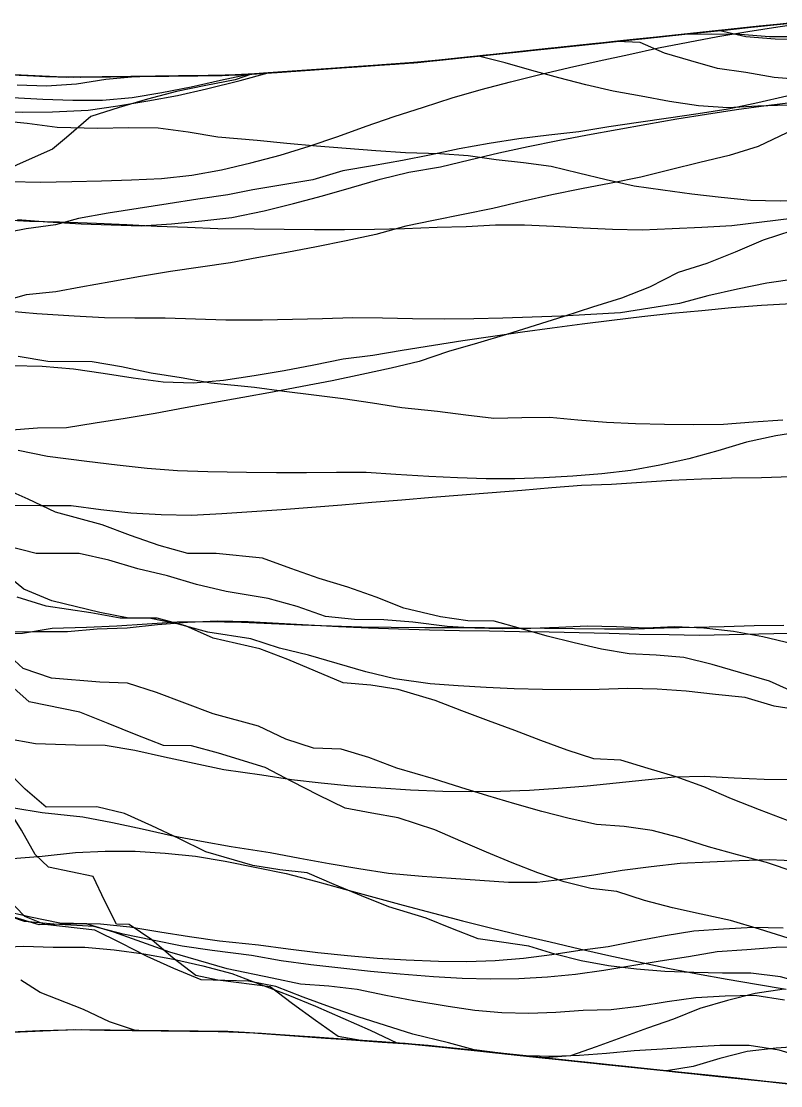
# Model space of a CAD drawing. Header units: metres. Extents: x -15 to 15, y -74.3 to -65.7.
# Drawn here: x -3.75 to 0, y -72.63 to -67.37 of the extents above; entities that cross this region are included whole.
import ezdxf

# ---------------------------------------------------------------- set-up
doc = ezdxf.new("R2010")
doc.units = ezdxf.units.M
doc.header["$MEASUREMENT"] = 0
doc.layers.add('Layer 01', color=12, linetype='Continuous', true_color=0xc80000)
doc.layers.add('Layer 02', color=192, linetype='Continuous', true_color=0x7d26cd)

msp = doc.modelspace()

# ---------------------------------------------------------------- linework, layer by layer
at = {"layer": 'Layer 01'}
for points in [[(-3.8938, -67.8132, 2.9634), (-3.7444, -67.8204, 2.9543), (-3.5963, -67.8193, 2.939), (-3.4201, -67.8101, 2.928), (-3.2728, -67.7892, 2.9158), (-3.1258, -67.7649, 2.901), (-2.9792, -67.7378, 2.884), (-2.8348, -67.7046, 2.8622), (-2.6691, -67.6639, 2.8373), (-2.5306, -67.6269, 2.8281), (-2.3939, -67.6173, 2.8396), (-2.2585, -67.6078, 2.8509), (-2.1243, -67.5983, 2.8622), (-1.9907, -67.5889, 2.8734), (-1.8573, -67.5795, 2.8846), (-1.6974, -67.565, 2.9019), (-1.5592, -67.5504, 2.9194), (-1.4182, -67.5354, 2.9372), (-1.2755, -67.5203, 2.9552), (-1.1317, -67.5051, 2.9733), (-0.987, -67.4898, 2.9916), (-0.8415, -67.4744, 3.0099), (-0.6952, -67.4589, 3.0284), (-0.5486, -67.4433, 3.0469), (-0.4017, -67.4278, 3.0655), (-0.2544, -67.4122, 3.084), (-0.107, -67.3966, 3.1026), (0.0408, -67.3809, 3.1213)], [(-3.8048, -68.1623, 3.1869), (-3.6557, -68.1664, 3.176), (-3.501, -68.1634, 3.163), (-3.3538, -68.1599, 3.1643), (-3.2057, -68.1541, 3.1642), (-3.0569, -68.1474, 3.1636), (-2.9082, -68.1309, 3.1567), (-2.7611, -68.1045, 3.1435), (-2.6159, -68.0714, 3.1334), (-2.4712, -68.0323, 3.1273), (-2.3282, -67.9884, 3.1179), (-2.187, -67.9404, 3.1057), (-2.0474, -67.8893, 3.0913), (-1.9082, -67.8412, 3.0784), (-1.7642, -67.7956, 3.065), (-1.6221, -67.7501, 3.0596), (-1.4784, -67.709, 3.0579), (-1.3338, -67.6708, 3.0586), (-1.1887, -67.6341, 3.0605), (-1.0429, -67.5996, 3.0642), (-0.8967, -67.567, 3.0696), (-0.7504, -67.535, 3.0754), (-0.6039, -67.5034, 3.0815), (-0.4571, -67.474, 3.0894), (-0.3099, -67.4467, 3.099), (-0.1625, -67.4215, 3.1102), (-0.0148, -67.3986, 3.1233), (0.1329, -67.3774, 3.1377)], [(-3.7929, -67.7487, 2.904), (-3.6434, -67.7558, 2.8949), (-3.4952, -67.7609, 2.8883), (-3.3489, -67.762, 2.8929), (-3.2023, -67.7481, 2.8861), (-3.0563, -67.7239, 2.8713), (-2.9107, -67.6955, 2.8533), (-2.766, -67.6632, 2.8323), (-2.6348, -67.6343, 2.8193), (-2.4962, -67.6245, 2.831), (-2.3598, -67.6149, 2.8424), (-2.2248, -67.6054, 2.8538), (-2.0908, -67.596, 2.865), (-1.9575, -67.5866, 2.8762), (-1.8243, -67.5772, 2.8874), (-1.6975, -67.565, 2.9019), (-1.5625, -67.5507, 2.919), (-1.4253, -67.5362, 2.9363), (-1.2835, -67.5212, 2.9542), (-1.1401, -67.506, 2.9723), (-0.9958, -67.4907, 2.9905), (-0.8501, -67.4753, 3.0089), (-0.7039, -67.4598, 3.0273), (-0.5574, -67.4443, 3.0458), (-0.4105, -67.4287, 3.0643), (-0.2633, -67.4131, 3.0829), (-0.1159, -67.3975, 3.1015), (0.032, -67.3819, 3.1202)], [(-3.7783, -67.6366, 2.8166), (-3.6307, -67.644, 2.8078), (-3.4566, -67.6482, 2.8028), (-3.3103, -67.6462, 2.8051), (-3.1652, -67.6443, 2.8074), (-3.0211, -67.6424, 2.8097), (-2.8782, -67.6405, 2.8119), (-2.7371, -67.6386, 2.8142), (-2.574, -67.63, 2.8244), (-2.4371, -67.6204, 2.8359), (-2.3019, -67.6108, 2.8473), (-2.1682, -67.6014, 2.8585), (-2.0357, -67.5921, 2.8697), (-1.9037, -67.5828, 2.8807), (-1.7487, -67.5704, 2.8955), (-1.6136, -67.5561, 2.9125), (-1.4752, -67.5415, 2.93), (-1.334, -67.5265, 2.9478), (-1.1908, -67.5113, 2.9659), (-1.0465, -67.4961, 2.9841), (-0.9014, -67.4807, 3.0024), (-0.7556, -67.4653, 3.0208), (-0.6091, -67.4498, 3.0393), (-0.4624, -67.4342, 3.0578), (-0.3151, -67.4186, 3.0764), (-0.1675, -67.403, 3.095), (-0.0199, -67.3874, 3.1136), (0.1279, -67.3717, 3.1323)], [(-3.7707, -67.6861, 2.8539), (-3.6261, -67.6903, 2.843), (-3.4774, -67.6803, 2.8269), (-3.3321, -67.6576, 2.8133), (-3.1873, -67.6446, 2.8071), (-3.0429, -67.6427, 2.8093), (-2.8992, -67.6408, 2.8116), (-2.7574, -67.6389, 2.8138), (-2.6226, -67.6334, 2.8204), (-2.486, -67.6238, 2.8318), (-2.3505, -67.6143, 2.8432), (-2.2158, -67.6048, 2.8545), (-2.0815, -67.5953, 2.8658), (-1.9471, -67.5858, 2.8771), (-1.8119, -67.5763, 2.8885), (-1.6762, -67.5627, 2.9046), (-1.536, -67.5479, 2.9223), (-1.3935, -67.5328, 2.9403), (-1.2494, -67.5176, 2.9585), (-1.1041, -67.5022, 2.9768), (-0.9582, -67.4867, 2.9952), (-0.8118, -67.4712, 3.0137), (-0.6651, -67.4557, 3.0322), (-0.518, -67.4401, 3.0508), (-0.3707, -67.4245, 3.0694), (-0.223, -67.4089, 3.088), (-0.0751, -67.3932, 3.1067), (0.0729, -67.3775, 3.1253)], [(-3.7601, -67.6375, 2.8155), (-3.6105, -67.645, 2.8066), (-3.4585, -67.6482, 2.8028), (-3.3131, -67.6463, 2.8051), (-3.1673, -67.6443, 2.8074), (-3.0228, -67.6424, 2.8097), (-2.8792, -67.6405, 2.8119), (-2.7369, -67.6386, 2.8142), (-2.5976, -67.6317, 2.8225), (-2.4601, -67.622, 2.834), (-2.3242, -67.6124, 2.8454), (-2.1897, -67.6029, 2.8567), (-2.0566, -67.5935, 2.8679), (-1.9244, -67.5842, 2.879), (-1.7927, -67.5749, 2.8901), (-1.6606, -67.5611, 2.9066), (-1.5272, -67.547, 2.9234), (-1.3893, -67.5324, 2.9408), (-1.2481, -67.5174, 2.9586), (-1.1049, -67.5022, 2.9767), (-0.9604, -67.487, 2.9949), (-0.8151, -67.4716, 3.0133), (-0.6692, -67.4561, 3.0317), (-0.5226, -67.4406, 3.0502), (-0.3757, -67.425, 3.0687), (-0.2282, -67.4094, 3.0873), (-0.0805, -67.3938, 3.106), (0.0674, -67.3781, 3.1246)], [(-3.7693, -68.3508, 3.2819), (-3.6213, -68.3623, 3.275), (-3.4547, -68.3717, 3.2733), (-3.3067, -68.3764, 3.2792), (-3.1578, -68.3817, 3.2855), (-3.0082, -68.3727, 3.2842), (-2.8591, -68.3572, 3.2796), (-2.7106, -68.3399, 3.2741), (-2.5507, -68.3086, 3.2751), (-2.4058, -68.2719, 3.274), (-2.2619, -68.2339, 3.272), (-2.1195, -68.1929, 3.2682), (-1.9779, -68.1516, 3.2642), (-1.8369, -68.1161, 3.2631), (-1.6802, -68.0913, 3.2747), (-1.5367, -68.0552, 3.2797), (-1.392, -68.022, 3.2868), (-1.2468, -67.9898, 3.2946), (-1.1006, -67.9612, 3.305), (-0.9542, -67.9332, 3.3157), (-0.8076, -67.9054, 3.3266), (-0.6607, -67.8793, 3.3387), (-0.5136, -67.8536, 3.351), (-0.3663, -67.8299, 3.3646), (-0.2188, -67.8066, 3.3785), (-0.0711, -67.7869, 3.3948), (0.0768, -67.7692, 3.4124)], [(-3.7966, -69.0717, 3.5581), (-3.6471, -69.0747, 3.5469), (-3.4915, -69.0878, 3.5411), (-3.3455, -69.1103, 3.5492), (-3.1981, -69.1323, 3.5572), (-3.0498, -69.1518, 3.5646), (-2.9, -69.1577, 3.5691), (-2.751, -69.1434, 3.569), (-2.5997, -69.1211, 3.5752), (-2.4525, -69.0962, 3.5862), (-2.3062, -69.068, 3.5964), (-2.1603, -69.0394, 3.6064), (-2.0145, -69.0204, 3.6177), (-1.8687, -68.9957, 3.6267), (-1.7153, -68.9711, 3.6408), (-1.569, -68.9476, 3.6586), (-1.4223, -68.926, 3.6771), (-1.2752, -68.906, 3.6962), (-1.1279, -68.8859, 3.7153), (-0.9807, -68.8658, 3.7343), (-0.8332, -68.8476, 3.754), (-0.6856, -68.8296, 3.7738), (-0.5379, -68.8134, 3.7942), (-0.3901, -68.7993, 3.8153), (-0.2422, -68.7855, 3.8365), (-0.0943, -68.7738, 3.8583), (0.0537, -68.7656, 3.8812)], [(-3.8049, -69.762, 3.6685), (-3.6554, -69.7628, 3.6569), (-3.5035, -69.7635, 3.6475), (-3.3566, -69.7822, 3.6514), (-3.2086, -69.7994, 3.6552), (-3.0592, -69.8073, 3.6586), (-2.9092, -69.8101, 3.6618), (-2.7597, -69.8027, 3.6646), (-2.6119, -69.7931, 3.6739), (-2.4633, -69.7824, 3.6897), (-2.315, -69.771, 3.7054), (-2.167, -69.7591, 3.7212), (-2.0193, -69.7469, 3.7368), (-1.8717, -69.7345, 3.7525), (-1.7206, -69.7221, 3.7722), (-1.5732, -69.7102, 3.796), (-1.4256, -69.6989, 3.8198), (-1.2781, -69.6869, 3.8436), (-1.1305, -69.6744, 3.8674), (-0.9829, -69.6619, 3.8911), (-0.8353, -69.6575, 3.9153), (-0.6874, -69.6478, 3.9386), (-0.5395, -69.6387, 3.9619), (-0.3916, -69.6317, 3.9855), (-0.2436, -69.6268, 4.0095), (-0.0956, -69.6241, 4.0337), (0.0524, -69.6201, 4.0577)], [(-3.8265, -70.3869, 3.6578), (-3.677, -70.3858, 3.6463), (-3.5216, -70.3845, 3.6349), (-3.3746, -70.3725, 3.6395), (-3.2264, -70.3676, 3.6432), (-3.078, -70.3504, 3.6486), (-2.9285, -70.3393, 3.6532), (-2.7788, -70.332, 3.6572), (-2.629, -70.3353, 3.6651), (-2.4802, -70.3438, 3.6804), (-2.3316, -70.3522, 3.6957), (-2.1833, -70.36, 3.7111), (-2.0351, -70.3668, 3.7266), (-1.8869, -70.3722, 3.7422), (-1.7344, -70.3767, 3.7615), (-1.5865, -70.3803, 3.7856), (-1.4385, -70.3828, 3.8098), (-1.2905, -70.3849, 3.8341), (-1.1426, -70.3873, 3.8584), (-0.9946, -70.3904, 3.8825), (-0.8466, -70.394, 3.9066), (-0.6986, -70.3981, 3.9306), (-0.5506, -70.4009, 3.9548), (-0.4027, -70.4027, 3.9792), (-0.2551, -70.3999, 4.004), (-0.1074, -70.3975, 4.0289), (0.0401, -70.3938, 4.0539)], [(-3.8929, -70.3948, 3.662), (-3.7435, -70.3937, 3.6505), (-3.5971, -70.3687, 3.6423), (-3.4275, -70.364, 3.6395), (-3.2786, -70.3565, 3.6436), (-3.129, -70.3474, 3.6479), (-2.9795, -70.3368, 3.6524), (-2.83, -70.3356, 3.6557), (-2.6622, -70.3384, 3.661), (-2.5138, -70.3454, 3.6765), (-2.3659, -70.352, 3.692), (-2.2182, -70.3575, 3.7076), (-2.0707, -70.3616, 3.7233), (-1.9233, -70.3643, 3.7393), (-1.758, -70.3658, 3.759), (-1.6103, -70.3661, 3.7835), (-1.4624, -70.3659, 3.8081), (-1.3145, -70.3665, 3.8326), (-1.1665, -70.368, 3.8569), (-1.0185, -70.3703, 3.8812), (-0.8705, -70.3716, 3.9056), (-0.7226, -70.3719, 3.9301), (-0.5748, -70.3676, 3.9552), (-0.427, -70.3638, 3.9802), (-0.2792, -70.3608, 4.0052), (-0.1316, -70.3551, 4.0304), (0.016, -70.3548, 4.055)], [(-3.7934, -71.5062, 3.3534), (-3.6463, -71.4941, 3.346), (-3.4828, -71.4759, 3.3446), (-3.3362, -71.4702, 3.3502), (-3.1883, -71.47, 3.3536), (-3.0394, -71.4796, 3.3529), (-2.8905, -71.4952, 3.3498), (-2.7427, -71.5197, 3.3429), (-2.5883, -71.5503, 3.3432), (-2.4427, -71.5796, 3.3467), (-2.2978, -71.6182, 3.3445), (-2.1532, -71.6579, 3.3417), (-2.0087, -71.6978, 3.3388), (-1.864, -71.7371, 3.3362), (-1.7148, -71.7769, 3.3385), (-1.5711, -71.8142, 3.3457), (-1.4272, -71.8497, 3.3539), (-1.283, -71.8842, 3.3627), (-1.1385, -71.9183, 3.3718), (-0.9936, -71.953, 3.3805), (-0.8482, -71.9854, 3.3883), (-0.7026, -72.0164, 3.3969), (-0.5569, -72.0472, 3.4057), (-0.411, -72.0757, 3.416), (-0.265, -72.1026, 3.4274), (-0.1189, -72.1272, 3.4402), (0.0272, -72.1518, 3.453)], [(-3.8891, -71.9453, 3.1263), (-3.7397, -71.9392, 3.1164), (-3.5927, -71.9437, 3.1001), (-3.4367, -71.9447, 3.0956), (-3.2908, -71.9569, 3.0914), (-3.1447, -71.977, 3.0822), (-2.9989, -72.0039, 3.0686), (-2.8543, -72.0372, 3.0509), (-2.7106, -72.0744, 3.0307), (-2.5726, -72.1263, 3.0116), (-2.4342, -72.1795, 2.9899), (-2.2973, -72.2356, 2.9658), (-2.162, -72.2941, 2.9395), (-2.028, -72.3549, 2.9114), (-1.8948, -72.4164, 2.8826), (-1.766, -72.4277, 2.8933), (-1.6327, -72.4419, 2.9101), (-1.4976, -72.4562, 2.9271), (-1.3608, -72.4707, 2.9444), (-1.2222, -72.4853, 2.9619), (-1.0821, -72.5002, 2.9796), (-0.941, -72.5151, 2.9974), (-0.799, -72.5301, 3.0153), (-0.6564, -72.5452, 3.0333), (-0.5131, -72.5604, 3.0514), (-0.3692, -72.5757, 3.0695), (-0.2248, -72.5909, 3.0878), (-0.08, -72.6063, 3.106), (0.0654, -72.6217, 3.1244)], [(-3.8014, -72.3646, 2.818), (-3.652, -72.3571, 2.8091), (-3.4847, -72.3515, 2.8024), (-3.3399, -72.3534, 2.8046), (-3.1963, -72.3553, 2.8069), (-3.0546, -72.3572, 2.8092), (-2.9141, -72.359, 2.8114), (-2.7749, -72.3609, 2.8136), (-2.6271, -72.3663, 2.82), (-2.4928, -72.3757, 2.8313), (-2.3601, -72.3851, 2.8424), (-2.2287, -72.3943, 2.8534), (-2.0984, -72.4035, 2.8644), (-1.9685, -72.4127, 2.8753), (-1.8383, -72.4218, 2.8862), (-1.7043, -72.4343, 2.9011), (-1.5725, -72.4482, 2.9177), (-1.4383, -72.4624, 2.9346), (-1.3016, -72.4769, 2.9519), (-1.163, -72.4916, 2.9694), (-1.0229, -72.5064, 2.9871), (-0.8814, -72.5214, 3.0049), (-0.7389, -72.5365, 3.0229), (-0.5955, -72.5517, 3.041), (-0.4515, -72.5669, 3.0592), (-0.3068, -72.5823, 3.0774), (-0.1617, -72.5976, 3.0957), (-0.0164, -72.613, 3.1141), (0.1293, -72.6284, 3.1325)], [(-3.7937, -72.3642, 2.8175), (-3.6442, -72.3567, 2.8086), (-3.4925, -72.3514, 2.8022), (-3.3465, -72.3533, 2.8045), (-3.2018, -72.3552, 2.8068), (-3.0586, -72.3571, 2.8091), (-2.9173, -72.359, 2.8113), (-2.7774, -72.3608, 2.8135), (-2.6481, -72.3648, 2.8182), (-2.5133, -72.3743, 2.8295), (-2.3801, -72.3837, 2.8407), (-2.2484, -72.3929, 2.8518), (-2.1179, -72.4021, 2.8628), (-1.9883, -72.4113, 2.8736), (-1.8588, -72.4204, 2.8845), (-1.7405, -72.4304, 2.8965), (-1.6113, -72.4441, 2.9128), (-1.4799, -72.458, 2.9294), (-1.346, -72.4722, 2.9463), (-1.21, -72.4866, 2.9634), (-1.0721, -72.5012, 2.9808), (-0.9327, -72.516, 2.9984), (-0.7919, -72.5309, 3.0162), (-0.65, -72.5459, 3.0341), (-0.5073, -72.561, 3.0521), (-0.3638, -72.5762, 3.0702), (-0.2196, -72.5915, 3.0884), (-0.075, -72.6068, 3.1067), (0.0698, -72.6221, 3.1249)]]:
    msp.add_polyline3d(points, dxfattribs=at)
at = {"layer": 'Layer 02'}
for points in [[(0.1001, -67.3746, 3.1288), (-0.0457, -67.3901, 3.1104), (-0.1926, -67.4056, 3.0918), (-0.3355, -67.4208, 3.0738), (-0.4824, -67.4363, 3.0553), (-0.6295, -67.4519, 3.0367), (-0.7762, -67.4674, 3.0182), (-0.9226, -67.4829, 2.9997), (-1.0685, -67.4984, 2.9813), (-1.2135, -67.5137, 2.963), (-1.3572, -67.529, 2.9449), (-1.4991, -67.544, 2.927), (-1.6393, -67.5588, 2.9093), (-1.7798, -67.5737, 2.8915), (-1.8913, -67.5819, 2.8818), (-2.0336, -67.5919, 2.8698), (-2.1774, -67.6021, 2.8578), (-2.3221, -67.6123, 2.8456), (-2.4674, -67.6225, 2.8334), (-2.613, -67.6328, 2.8212), (-2.6946, -67.6613, 2.8326), (-2.8394, -67.6896, 2.8506), (-2.9841, -67.7192, 2.8696), (-3.1262, -67.7563, 2.8944), (-3.2664, -67.7981, 2.9228), (-3.4064, -67.8411, 2.9522), (-3.5274, -67.9462, 3.0239), (-3.5962, -68.0029, 3.0664), (-3.7257, -68.0604, 3.1149), (-3.8545, -68.1185, 3.1638)], [(0.0319, -67.3819, 3.1202), (-0.1062, -67.3965, 3.1027), (-0.2442, -67.4111, 3.0853), (-0.3816, -67.4257, 3.068), (-0.519, -67.4402, 3.0506), (-0.656, -67.4547, 3.0334), (-0.7929, -67.4692, 3.0161), (-0.9293, -67.4837, 2.9989), (-1.0655, -67.4981, 2.9817), (-1.2013, -67.5125, 2.9645), (-1.3365, -67.5268, 2.9475), (-1.4707, -67.541, 2.9305), (-1.6038, -67.5551, 2.9137), (-1.7377, -67.5693, 2.8968), (-1.8508, -67.579, 2.8852), (-1.9884, -67.5887, 2.8736), (-2.1283, -67.5986, 2.8619), (-2.2697, -67.6086, 2.85), (-2.4121, -67.6186, 2.838), (-2.5533, -67.6286, 2.8262), (-2.687, -67.638, 2.815), (-2.7687, -67.6391, 2.8137), (-2.9058, -67.6409, 2.8115), (-3.0431, -67.6427, 2.8093), (-3.1806, -67.6445, 2.8072), (-3.3171, -67.6463, 2.805), (-3.4528, -67.6481, 2.8029), (-3.5274, -67.6491, 2.8017), (-3.6127, -67.6449, 2.8068), (-3.7327, -67.6389, 2.8139), (-3.8514, -67.6329, 2.8209)], [(0.0916, -67.4492, 3.1842), (-0.0549, -67.4479, 3.1528), (-0.1996, -67.4375, 3.1148), (-0.344, -67.4348, 3.0828), (-0.4833, -67.4364, 3.0552), (-0.6114, -67.45, 3.039), (-0.7445, -67.4641, 3.0222), (-0.8787, -67.4783, 3.0052), (-1.0133, -67.4925, 2.9883), (-1.1484, -67.5069, 2.9712), (-1.2841, -67.5212, 2.9541), (-1.4205, -67.5357, 2.9369), (-1.5582, -67.5503, 2.9195), (-1.6962, -67.5649, 2.9021), (-1.8281, -67.5774, 2.8871), (-1.9698, -67.5874, 2.8752), (-2.1133, -67.5975, 2.8631), (-2.2579, -67.6077, 2.851), (-2.4033, -67.618, 2.8388), (-2.5492, -67.6283, 2.8265), (-2.687, -67.638, 2.815), (-2.8026, -67.6395, 2.8131), (-2.9456, -67.6414, 2.8109), (-3.088, -67.6433, 2.8086), (-3.2307, -67.6452, 2.8064), (-3.3726, -67.6471, 2.8041), (-3.5147, -67.6489, 2.8019), (-3.5916, -67.6459, 2.8055), (-3.7249, -67.6393, 2.8134), (-3.8574, -67.6326, 2.8213)], [(0.1193, -67.4617, 3.1995), (-0.0271, -67.4599, 3.1678), (-0.1715, -67.4482, 3.1289), (-0.3075, -67.4178, 3.0773), (-0.4457, -67.4324, 3.0599), (-0.584, -67.4471, 3.0424), (-0.7201, -67.4615, 3.0253), (-0.8558, -67.4759, 3.0081), (-0.9916, -67.4903, 2.991), (-1.1278, -67.5047, 2.9738), (-1.2644, -67.5191, 2.9566), (-1.4017, -67.5337, 2.9392), (-1.5399, -67.5483, 2.9218), (-1.6781, -67.563, 2.9044), (-1.8087, -67.5761, 2.8887), (-1.9503, -67.586, 2.8768), (-2.0938, -67.5962, 2.8648), (-2.2385, -67.6064, 2.8526), (-2.3839, -67.6166, 2.8404), (-2.5299, -67.6269, 2.8281), (-2.6751, -67.6371, 2.816), (-2.7813, -67.6392, 2.8135), (-2.9243, -67.6411, 2.8112), (-3.0668, -67.643, 2.809), (-3.2094, -67.6449, 2.8067), (-3.3513, -67.6468, 2.8045), (-3.4933, -67.6487, 2.8022), (-3.5689, -67.647, 2.8042), (-3.7024, -67.6404, 2.8121), (-3.8349, -67.6338, 2.82)], [(0.1087, -67.6616, 3.3501), (-0.0325, -67.6498, 3.3124), (-0.1721, -67.6241, 3.2638), (-0.3122, -67.6056, 3.2205), (-0.4445, -67.5674, 3.1637), (-0.5736, -67.5299, 3.1082), (-0.6944, -67.4761, 3.0418), (-0.8099, -67.471, 3.0139), (-0.9256, -67.4833, 2.9993), (-1.0438, -67.4958, 2.9844), (-1.1648, -67.5086, 2.9691), (-1.2891, -67.5218, 2.9535), (-1.4172, -67.5353, 2.9373), (-1.5499, -67.5494, 2.9206), (-1.6875, -67.5639, 2.9032), (-1.8459, -67.5787, 2.8856), (-1.9888, -67.5888, 2.8736), (-2.1323, -67.5989, 2.8615), (-2.277, -67.6091, 2.8494), (-2.422, -67.6193, 2.8372), (-2.5673, -67.6295, 2.825), (-2.7251, -67.6385, 2.8144), (-2.8684, -67.6404, 2.8121), (-3.012, -67.6423, 2.8098), (-3.1559, -67.6442, 2.8076), (-3.2999, -67.6461, 2.8053), (-3.444, -67.648, 2.803), (-3.5766, -67.6467, 2.8046), (-3.7154, -67.6397, 2.8129), (-3.8522, -67.6329, 2.821)], [(0.0338, -67.7864, 3.415), (-0.1137, -67.791, 3.3891), (-0.2606, -67.7985, 3.3652), (-0.4063, -67.7899, 3.3313), (-0.5486, -67.7686, 3.29), (-0.6888, -67.7416, 3.2454), (-0.8265, -67.7169, 3.1992), (-0.9622, -67.6858, 3.1471), (-1.0959, -67.6513, 3.093), (-1.2283, -67.6147, 3.0374), (-1.36, -67.5773, 2.9813), (-1.4923, -67.5433, 2.9278), (-1.6264, -67.5575, 2.9109), (-1.7656, -67.5722, 2.8933), (-1.9236, -67.5842, 2.8791), (-2.0706, -67.5945, 2.8667), (-2.2178, -67.6049, 2.8544), (-2.3649, -67.6153, 2.842), (-2.5121, -67.6256, 2.8296), (-2.6594, -67.636, 2.8173), (-2.8264, -67.6398, 2.8128), (-2.9742, -67.6418, 2.8104), (-3.1224, -67.6437, 2.8081), (-3.2707, -67.6457, 2.8057), (-3.4192, -67.6477, 2.8034), (-3.5775, -67.6466, 2.8047), (-3.7234, -67.6393, 2.8133), (-3.8687, -67.6321, 2.822)], [(0.0303, -67.7407, 3.3852), (-0.1128, -67.7746, 3.3788), (-0.2593, -67.8052, 3.3698), (-0.4068, -67.8287, 3.3559), (-0.5543, -67.8505, 3.341), (-0.7019, -67.8719, 3.3259), (-0.8495, -67.8937, 3.311), (-0.997, -67.9169, 3.2969), (-1.1448, -67.9338, 3.2789), (-1.2925, -67.9524, 3.2619), (-1.4401, -67.9747, 3.2473), (-1.5872, -68.0017, 3.2358), (-1.7335, -68.0323, 3.2267), (-1.8679, -68.06, 3.2233), (-2.015, -68.086, 3.2208), (-2.1626, -68.111, 3.2175), (-2.3104, -68.1552, 3.2249), (-2.4583, -68.1798, 3.2195), (-2.6062, -68.2037, 3.2137), (-2.73, -68.2286, 3.2156), (-2.8775, -68.2507, 3.2238), (-3.0251, -68.2732, 3.2321), (-3.1729, -68.2961, 3.2405), (-3.3207, -68.3192, 3.2491), (-3.4677, -68.3463, 3.2598), (-3.5806, -68.3769, 3.279), (-3.7254, -68.397, 3.3021), (-3.8704, -68.4241, 3.3289)], [(0.146, -68.2559, 3.7008), (-0.0018, -68.2596, 3.6753), (-0.1489, -68.2564, 3.6463), (-0.294, -68.2427, 3.6123), (-0.4381, -68.2256, 3.5767), (-0.5813, -68.2065, 3.5401), (-0.7236, -68.1857, 3.5029), (-0.8618, -68.155, 3.4613), (-0.9983, -68.1217, 3.4186), (-1.134, -68.0881, 3.3759), (-1.2694, -68.0706, 3.3417), (-1.4055, -68.0561, 3.3059), (-1.543, -68.0361, 3.2663), (-1.6833, -68.0264, 3.2327), (-1.8522, -68.0208, 3.2004), (-1.9986, -68.0111, 3.1752), (-2.1453, -68.0005, 3.1494), (-2.2919, -67.9886, 3.1228), (-2.4384, -67.9754, 3.0953), (-2.5847, -67.9608, 3.067), (-2.7795, -67.9434, 3.0404), (-2.9264, -67.9197, 3.0217), (-3.074, -67.8991, 3.005), (-3.2224, -67.8986, 3.0011), (-3.3715, -67.9004, 2.9986), (-3.5724, -67.8958, 2.9954), (-3.7202, -67.8765, 2.995), (-3.8687, -67.8615, 2.998)], [(0.0307, -67.9234, 3.5016), (-0.1112, -67.9902, 3.5148), (-0.2547, -68.0337, 3.5108), (-0.4, -68.0698, 3.5026), (-0.5455, -68.1053, 3.4941), (-0.6907, -68.142, 3.4862), (-0.8371, -68.1708, 3.4741), (-0.9836, -68.1992, 3.4617), (-1.1299, -68.2289, 3.45), (-1.2759, -68.261, 3.4396), (-1.4214, -68.296, 3.4308), (-1.5678, -68.3256, 3.4191), (-1.7141, -68.3558, 3.4077), (-1.851, -68.3837, 3.4006), (-1.9986, -68.4247, 3.4027), (-2.1453, -68.4554, 3.3981), (-2.2922, -68.485, 3.3929), (-2.4394, -68.5133, 3.3872), (-2.5868, -68.5405, 3.381), (-2.717, -68.5651, 3.3786), (-2.8652, -68.586, 3.384), (-3.0135, -68.607, 3.3894), (-3.1609, -68.6326, 3.3967), (-3.3084, -68.6584, 3.4041), (-3.4559, -68.6843, 3.4115), (-3.5802, -68.7075, 3.424), (-3.7267, -68.722, 3.4423), (-3.8739, -68.7642, 3.4697)], [(0.0543, -68.346, 3.7234), (-0.0934, -68.3642, 3.7046), (-0.2411, -68.3814, 3.6854), (-0.389, -68.3899, 3.6626), (-0.5368, -68.3969, 3.6391), (-0.6843, -68.4038, 3.6157), (-0.8304, -68.3997, 3.588), (-0.9757, -68.3928, 3.5593), (-1.1203, -68.3851, 3.5303), (-1.2645, -68.3779, 3.5016), (-1.4084, -68.3789, 3.4764), (-1.5525, -68.3869, 3.4539), (-1.6972, -68.3903, 3.4288), (-1.858, -68.3966, 3.4065), (-2.0062, -68.4, 3.39), (-2.1545, -68.4016, 3.3725), (-2.3028, -68.4017, 3.3542), (-2.4511, -68.4003, 3.3352), (-2.5993, -68.3976, 3.3155), (-2.7793, -68.3966, 3.302), (-2.929, -68.3909, 3.2955), (-3.0787, -68.3845, 3.2887), (-3.2284, -68.3775, 3.2816), (-3.378, -68.3699, 3.2742), (-3.5609, -68.3644, 3.2708), (-3.7097, -68.3598, 3.2814), (-3.8586, -68.3522, 3.2905)], [(0.055, -68.4062, 3.7484), (-0.0874, -68.4531, 3.7425), (-0.2255, -68.5116, 3.7421), (-0.3647, -68.5674, 3.7404), (-0.5067, -68.6124, 3.7338), (-0.6474, -68.6844, 3.7346), (-0.7869, -68.7383, 3.7276), (-0.9286, -68.7841, 3.7176), (-1.0703, -68.8291, 3.7073), (-1.2122, -68.8742, 3.697), (-1.3542, -68.9187, 3.6865), (-1.4969, -68.9616, 3.6754), (-1.6406, -69.0018, 3.6633), (-1.7848, -69.0523, 3.6516), (-1.9228, -69.0851, 3.6432), (-2.0691, -69.1166, 3.6338), (-2.2156, -69.1468, 3.624), (-2.3623, -69.1757, 3.614), (-2.5091, -69.2036, 3.6037), (-2.656, -69.2303, 3.5931), (-2.7939, -69.2536, 3.5926), (-2.9413, -69.2812, 3.5956), (-3.0887, -69.3087, 3.5986), (-3.2367, -69.3331, 3.6009), (-3.3849, -69.3561, 3.6028), (-3.5274, -69.3799, 3.6038), (-3.67, -69.3811, 3.6151), (-3.8189, -69.3929, 3.6283)], [(0.0795, -68.6429, 3.847), (-0.0678, -68.6643, 3.8283), (-0.2138, -68.6943, 3.8126), (-0.3592, -68.7279, 3.7981), (-0.5001, -68.7651, 3.7855), (-0.6457, -68.7891, 3.7679), (-0.7917, -68.8107, 3.7496), (-0.9374, -68.8205, 3.7275), (-1.0826, -68.8275, 3.7047), (-1.2272, -68.8332, 3.6815), (-1.3716, -68.8377, 3.658), (-1.5157, -68.8411, 3.6342), (-1.6598, -68.8426, 3.6098), (-1.8184, -68.8406, 3.5835), (-1.9658, -68.838, 3.5658), (-2.1136, -68.8365, 3.5483), (-2.262, -68.8409, 3.5327), (-2.4105, -68.8447, 3.5168), (-2.559, -68.8472, 3.5005), (-2.7396, -68.8479, 3.4849), (-2.8895, -68.8433, 3.4802), (-3.0393, -68.8378, 3.4753), (-3.1893, -68.8372, 3.4718), (-3.3392, -68.8359, 3.4682), (-3.4889, -68.8285, 3.4626), (-3.6734, -68.8166, 3.4699), (-3.8218, -68.8031, 3.4777)], [(0.011, -69.3424, 4.0143), (-0.1365, -69.3507, 3.9909), (-0.283, -69.3636, 3.9683), (-0.4289, -69.3654, 3.9443), (-0.5738, -69.3636, 3.92), (-0.7176, -69.3594, 3.8956), (-0.8601, -69.3523, 3.871), (-1.0011, -69.342, 3.8462), (-1.1407, -69.3279, 3.8212), (-1.2787, -69.3302, 3.7986), (-1.4165, -69.3341, 3.7762), (-1.5548, -69.3167, 3.749), (-1.6943, -69.2987, 3.7215), (-1.8709, -69.2802, 3.6923), (-2.0152, -69.2583, 3.6712), (-2.1599, -69.2355, 3.65), (-2.3061, -69.2184, 3.6298), (-2.4524, -69.2004, 3.6094), (-2.5987, -69.1808, 3.5886), (-2.8138, -69.1587, 3.5711), (-2.9612, -69.1326, 3.5622), (-3.109, -69.1088, 3.5538), (-3.2553, -69.0775, 3.5438), (-3.4002, -69.0527, 3.5353), (-3.6191, -69.0516, 3.5396), (-3.7647, -69.0268, 3.5436)], [(0.1229, -69.396, 4.0399), (-0.0237, -69.4192, 4.0186), (-0.169, -69.4503, 3.9986), (-0.3113, -69.4927, 3.9806), (-0.4534, -69.5333, 3.9623), (-0.5968, -69.5633, 3.9425), (-0.74, -69.5909, 3.9223), (-0.8837, -69.6068, 3.9006), (-1.0269, -69.6183, 3.8783), (-1.1697, -69.6265, 3.8557), (-1.3121, -69.631, 3.8326), (-1.4541, -69.6313, 3.8091), (-1.5956, -69.6272, 3.7851), (-1.7371, -69.6195, 3.7606), (-1.9003, -69.6104, 3.7385), (-2.0465, -69.5996, 3.7209), (-2.1941, -69.6007, 3.7047), (-2.3419, -69.6019, 3.6886), (-2.4898, -69.6019, 3.6722), (-2.6378, -69.6003, 3.6557), (-2.8286, -69.5961, 3.6467), (-2.9785, -69.5925, 3.6431), (-3.128, -69.5808, 3.6385), (-3.2768, -69.5632, 3.6331), (-3.4258, -69.5462, 3.6278), (-3.6199, -69.5218, 3.6297), (-3.766, -69.4918, 3.6371)], [(0.0799, -70.6915, 4.0213), (-0.0559, -70.6311, 4.0067), (-0.1972, -70.5893, 3.9887), (-0.3377, -70.5477, 3.9709), (-0.4786, -70.5143, 3.9519), (-0.6154, -70.502, 3.9308), (-0.748, -70.4954, 3.9096), (-0.8844, -70.4721, 3.8901), (-1.0195, -70.442, 3.8716), (-1.1527, -70.4077, 3.854), (-1.2842, -70.3702, 3.8371), (-1.4147, -70.3342, 3.8202), (-1.5455, -70.3323, 3.7987), (-1.6793, -70.3128, 3.7775), (-1.8618, -70.2698, 3.7534), (-1.9984, -70.2162, 3.7407), (-2.1373, -70.1665, 3.7277), (-2.2789, -70.1235, 3.714), (-2.4189, -70.0743, 3.7008), (-2.5583, -70.0229, 3.6878), (-2.7869, -70, 3.6726), (-2.928, -70, 3.6697), (-3.0689, -69.9611, 3.6651), (-3.21, -69.9104, 3.66), (-3.3507, -69.8587, 3.6548), (-3.5817, -69.796, 3.6526), (-3.7163, -69.7319, 3.6603), (-3.8338, -69.6792, 3.6671)], [(0.0561, -70.4458, 4.0496), (-0.0885, -70.4115, 4.0302), (-0.2337, -70.3854, 4.0095), (-0.379, -70.3694, 3.9875), (-0.5236, -70.3623, 3.9644), (-0.666, -70.3692, 3.9399), (-0.8107, -70.3628, 3.9167), (-0.9553, -70.3595, 3.8931), (-1.0955, -70.366, 3.869), (-1.2343, -70.3707, 3.8453), (-1.3723, -70.3717, 3.8223), (-1.5098, -70.3684, 3.7999), (-1.6475, -70.3604, 3.7781), (-1.8172, -70.3392, 3.7543), (-1.9605, -70.3272, 3.74), (-2.1044, -70.3258, 3.7243), (-2.248, -70.3108, 3.7092), (-2.3877, -70.2623, 3.696), (-2.5302, -70.2216, 3.6822), (-2.7389, -70.1876, 3.6654), (-2.8847, -70.1525, 3.6639), (-3.0288, -70.1108, 3.6628), (-3.1745, -70.0754, 3.6613), (-3.3183, -70.0326, 3.6602), (-3.4638, -70, 3.6587), (-3.6763, -70, 3.6689), (-3.8175, -69.9646, 3.6783)], [(0.0342, -71.3192, 3.8511), (-0.1053, -71.2664, 3.8437), (-0.2436, -71.2118, 3.8371), (-0.3791, -71.1524, 3.8324), (-0.5164, -71.1023, 3.8245), (-0.6544, -71.0626, 3.8132), (-0.7899, -71.0206, 3.8031), (-0.9222, -71.0135, 3.7825), (-1.0537, -70.9716, 3.7696), (-1.184, -70.9235, 3.7583), (-1.3136, -70.8746, 3.7473), (-1.4435, -70.8257, 3.7362), (-1.5745, -70.7765, 3.7251), (-1.7068, -70.7256, 3.714), (-1.8882, -70.6713, 3.7011), (-2.0241, -70.6507, 3.6904), (-2.1602, -70.6386, 3.677), (-2.2966, -70.5813, 3.6695), (-2.4332, -70.523, 3.662), (-2.5728, -70.471, 3.6535), (-2.8021, -70.4177, 3.6455), (-2.9396, -70.358, 3.6505), (-3.0796, -70.3196, 3.6526), (-3.2192, -70.3193, 3.6498), (-3.3616, -70.2907, 3.6481), (-3.5995, -70.2344, 3.6527), (-3.7367, -70.1768, 3.6659), (-3.8516, -70.083, 3.6789)], [(0.1138, -70.7772, 4.0095), (-0.033, -70.7543, 3.9898), (-0.1758, -70.7117, 3.9752), (-0.3214, -70.6972, 3.9539), (-0.4664, -70.6805, 3.932), (-0.6108, -70.6693, 3.9095), (-0.7543, -70.6669, 3.886), (-0.8961, -70.671, 3.8619), (-1.0369, -70.6733, 3.8382), (-1.1769, -70.6725, 3.8151), (-1.3159, -70.6686, 3.7926), (-1.4543, -70.6624, 3.7704), (-1.5925, -70.6543, 3.7485), (-1.7316, -70.6437, 3.7268), (-1.9062, -70.6195, 3.7076), (-2.0482, -70.5837, 3.6966), (-2.1899, -70.5439, 3.6861), (-2.3314, -70.5015, 3.6761), (-2.475, -70.4673, 3.6647), (-2.616, -70.4217, 3.6552), (-2.829, -70.3881, 3.6488), (-2.9737, -70.3488, 3.651), (-3.1179, -70.3195, 3.6518), (-3.2623, -70.3192, 3.6489), (-3.4065, -70.2931, 3.647), (-3.6279, -70.2594, 3.6538), (-3.77, -70.2158, 3.6667)], [(0.0714, -71.5732, 3.7599), (-0.0704, -71.5257, 3.7543), (-0.2138, -71.4876, 3.7445), (-0.356, -71.4481, 3.7355), (-0.4958, -71.4041, 3.7289), (-0.6355, -71.3688, 3.7186), (-0.7726, -71.3478, 3.7029), (-0.9093, -71.3387, 3.6822), (-1.0451, -71.3084, 3.6683), (-1.1795, -71.2743, 3.6559), (-1.3129, -71.237, 3.6446), (-1.4462, -71.1973, 3.6341), (-1.5802, -71.1558, 3.6241), (-1.7153, -71.1121, 3.6145), (-1.8963, -71.0599, 3.606), (-2.0335, -71.0071, 3.6068), (-2.1704, -70.9657, 3.6042), (-2.3071, -70.9619, 3.5897), (-2.444, -70.9168, 3.5843), (-2.5782, -70.8527, 3.5835), (-2.8025, -70.7919, 3.5823), (-2.9429, -70.7398, 3.5909), (-3.0828, -70.6867, 3.5997), (-3.2252, -70.64, 3.6071), (-3.3619, -70.6357, 3.6051), (-3.6006, -70.616, 3.61), (-3.7409, -70.5681, 3.6273), (-3.8482, -70.469, 3.6487)], [(0.0376, -71.9, 3.5995), (-0.1052, -71.8553, 3.5963), (-0.2482, -71.813, 3.5918), (-0.3921, -71.7819, 3.5813), (-0.5342, -71.75, 3.5715), (-0.6734, -71.7132, 3.5649), (-0.8085, -71.6699, 3.5623), (-0.9384, -71.6538, 3.5466), (-1.0696, -71.621, 3.5368), (-1.1991, -71.5766, 3.5322), (-1.3264, -71.5277, 3.5297), (-1.4528, -71.4754, 3.5289), (-1.5796, -71.4206, 3.529), (-1.7077, -71.3641, 3.5296), (-1.889, -71.3048, 3.5278), (-2.0196, -71.2818, 3.5218), (-2.151, -71.2583, 3.5142), (-2.283, -71.1931, 3.5195), (-2.4148, -71.1261, 3.5255), (-2.546, -71.0573, 3.5322), (-2.7755, -70.9858, 3.5366), (-2.9099, -70.9499, 3.545), (-3.0477, -70.9491, 3.5423), (-3.1831, -70.8962, 3.5512), (-3.3214, -70.8389, 3.5609), (-3.4601, -70.7832, 3.5704), (-3.7111, -70.7323, 3.5948), (-3.817, -70.639, 3.6239)], [(0.0658, -71.1184, 3.9199), (-0.0821, -71.1168, 3.8949), (-0.23, -71.11, 3.8715), (-0.3778, -71.1012, 3.8488), (-0.5247, -71.1041, 3.8225), (-0.6691, -71.1189, 3.7929), (-0.8127, -71.1348, 3.7631), (-0.9557, -71.1491, 3.7339), (-1.0984, -71.161, 3.7056), (-1.2408, -71.1699, 3.6782), (-1.3831, -71.1753, 3.6519), (-1.5253, -71.1772, 3.6268), (-1.6677, -71.1749, 3.6029), (-1.8289, -71.1682, 3.5796), (-1.9753, -71.1596, 3.5654), (-2.1219, -71.1484, 3.5522), (-2.2686, -71.1346, 3.5396), (-2.4154, -71.1185, 3.5279), (-2.5617, -71.0947, 3.5186), (-2.7502, -71.0689, 3.5109), (-2.8968, -71.038, 3.5175), (-3.0429, -71.0057, 3.5245), (-3.1889, -70.9726, 3.5318), (-3.3358, -70.9476, 3.5365), (-3.4829, -70.9468, 3.5336), (-3.6804, -70.9408, 3.5462), (-3.8265, -70.913, 3.5639)], [(0.1439, -72.1314, 3.4888), (-0.0003, -72.0903, 3.4869), (-0.1475, -72.0726, 3.4695), (-0.2872, -72.0725, 3.4422), (-0.4297, -72.07, 3.416), (-0.5717, -72.064, 3.3921), (-0.712, -72.0533, 3.3716), (-0.8499, -72.0363, 3.3555), (-0.9846, -72.0118, 3.3448), (-1.1156, -71.9794, 3.3399), (-1.2431, -71.9396, 3.3403), (-1.3679, -71.9212, 3.3277), (-1.4934, -71.9032, 3.3138), (-1.6214, -71.8536, 3.3159), (-1.7511, -71.8011, 3.3192), (-1.9351, -71.7457, 3.3229), (-2.0698, -71.6912, 3.3346), (-2.2045, -71.6349, 3.3473), (-2.339, -71.5767, 3.361), (-2.4728, -71.5629, 3.3517), (-2.6069, -71.5404, 3.3451), (-2.839, -71.4732, 3.36), (-2.9714, -71.4077, 3.3842), (-3.1056, -71.3453, 3.4071), (-3.2405, -71.284, 3.4295), (-3.3769, -71.2519, 3.4397), (-3.6265, -71.2535, 3.444), (-3.731, -71.1643, 3.4806), (-3.8311, -71.0622, 3.521)], [(0.0736, -72.6225, 3.1254), (-0.0738, -72.6069, 3.1068), (-0.2173, -72.5917, 3.0887), (-0.3579, -72.5769, 3.071), (-0.4887, -72.563, 3.0545), (-0.6136, -72.5498, 3.0387), (-0.7327, -72.5372, 3.0237), (-0.8454, -72.5252, 3.0094), (-0.9512, -72.514, 2.9961), (-1.0496, -72.5036, 2.9837), (-1.1412, -72.4939, 2.9721), (-1.2277, -72.4847, 2.9612), (-1.3119, -72.4758, 2.9506), (-1.397, -72.4668, 2.9398), (-1.4855, -72.4575, 2.9287), (-1.5784, -72.4476, 2.9169), (-1.6762, -72.4373, 2.9046), (-1.8544, -72.4207, 2.8849), (-1.9624, -72.4131, 2.8758), (-2.0726, -72.4053, 2.8666), (-2.1848, -72.3854, 2.8663), (-2.2979, -72.3056, 2.912), (-2.41, -72.2237, 2.9594), (-2.5208, -72.1399, 3.0083), (-2.78, -72.1066, 3.0085), (-2.8889, -72.084, 3.0203), (-3.0005, -71.999, 3.0717), (-3.1049, -71.9076, 3.1274), (-3.2179, -71.8319, 3.1729), (-3.2798, -71.8312, 3.1718), (-3.3377, -71.7165, 3.2301), (-3.3959, -71.596, 3.2915), (-3.6159, -71.5486, 3.3209), (-3.6815, -71.4864, 3.3522), (-3.7488, -71.3667, 3.4074), (-3.8162, -71.2585, 3.4578)], [(0.0904, -71.5196, 3.7855), (-0.0575, -71.5134, 3.7617), (-0.2044, -71.5182, 3.7335), (-0.3507, -71.5251, 3.7046), (-0.4967, -71.5316, 3.6759), (-0.64, -71.5483, 3.6435), (-0.7826, -71.5653, 3.611), (-0.9225, -71.5882, 3.5766), (-1.0623, -71.609, 3.5431), (-1.2023, -71.6255, 3.5113), (-1.3443, -71.6255, 3.486), (-1.4862, -71.6157, 3.4648), (-1.6276, -71.6058, 3.4437), (-1.7697, -71.5959, 3.4225), (-1.9367, -71.581, 3.4077), (-2.0828, -71.5579, 3.4), (-2.2289, -71.533, 3.393), (-2.3751, -71.5068, 3.3865), (-2.5212, -71.4791, 3.3806), (-2.7132, -71.449, 3.3729), (-2.8606, -71.4225, 3.3805), (-3.0077, -71.3952, 3.3886), (-3.1533, -71.3612, 3.3994), (-3.2998, -71.331, 3.4087), (-3.4467, -71.3021, 3.4174), (-3.6476, -71.281, 3.4344), (-3.7863, -71.2578, 3.4557)], [(0.1364, -72.4952, 3.2361), (-0.0076, -72.4533, 3.2384), (-0.155, -72.4291, 3.2265), (-0.3003, -72.4306, 3.1952), (-0.4431, -72.4383, 3.1596), (-0.5843, -72.4474, 3.1234), (-0.724, -72.4555, 3.0881), (-0.8597, -72.4687, 3.0499), (-0.9935, -72.4793, 3.014), (-1.1258, -72.4844, 2.9826), (-1.2565, -72.4817, 2.9576), (-1.3854, -72.468, 2.9413), (-1.5135, -72.4507, 2.9281), (-1.6405, -72.4169, 2.9276), (-1.8172, -72.3731, 2.9265), (-1.9516, -72.3319, 2.9396), (-2.0868, -72.2876, 2.9549), (-2.2224, -72.2406, 2.9723), (-2.358, -72.191, 2.9916), (-2.4932, -72.139, 3.0128), (-2.6276, -72.1114, 3.0154), (-2.8622, -72.1056, 3.0072), (-2.996, -72.0489, 3.04), (-3.1288, -71.9899, 3.0744), (-3.2576, -71.9245, 3.1129), (-3.3875, -71.8607, 3.1504), (-3.6334, -71.8328, 3.1745), (-3.7319, -71.7932, 3.2037), (-3.8266, -71.6951, 3.263)], [(0.1249, -71.9418, 3.594), (-0.022, -71.9462, 3.5644), (-0.1677, -71.9572, 3.5317), (-0.3138, -71.9667, 3.4996), (-0.4558, -71.9913, 3.4604), (-0.5954, -72.0131, 3.4199), (-0.7344, -72.0372, 3.3774), (-0.8734, -72.0595, 3.3361), (-1.0126, -72.0786, 3.2968), (-1.1524, -72.0929, 3.2604), (-1.2926, -72.1011, 3.2278), (-1.433, -72.1028, 3.1993), (-1.5734, -72.0989, 3.1744), (-1.7144, -72.0904, 3.1523), (-1.8796, -72.0776, 3.1342), (-2.0259, -72.0641, 3.1238), (-2.1726, -72.0484, 3.1147), (-2.3195, -72.031, 3.1067), (-2.4665, -72.0121, 3.0996), (-2.613, -71.9862, 3.0971), (-2.8076, -71.9614, 3.1004), (-2.9554, -71.9387, 3.1112), (-3.1017, -71.9096, 3.1262), (-3.2476, -71.8794, 3.1418), (-3.3915, -71.8428, 3.1617), (-3.5885, -71.831, 3.1715), (-3.7337, -71.818, 3.1909), (-3.8714, -71.7718, 3.227)], [(0.0118, -71.8504, 3.6206), (-0.1359, -71.8475, 3.5947), (-0.2825, -71.8548, 3.5637), (-0.4284, -71.8656, 3.531), (-0.5709, -71.8885, 3.4926), (-0.7119, -71.9149, 3.4527), (-0.8521, -71.9423, 3.4124), (-0.9917, -71.9611, 3.3757), (-1.1306, -71.9824, 3.3351), (-1.2697, -71.9997, 3.2968), (-1.4094, -72.0115, 3.2621), (-1.5495, -72.0165, 3.2316), (-1.6896, -72.0147, 3.2054), (-1.849, -72.0079, 3.1825), (-1.9935, -71.9996, 3.1691), (-2.1391, -71.9869, 3.1582), (-2.2852, -71.9715, 3.1491), (-2.4317, -71.9541, 3.1411), (-2.5783, -71.9349, 3.1343), (-2.771, -71.9153, 3.1306), (-2.9188, -71.8936, 3.1409), (-3.0663, -71.8703, 3.1521), (-3.2136, -71.846, 3.164), (-3.3592, -71.8304, 3.1704), (-3.5594, -71.8251, 3.172), (-3.7039, -71.7961, 3.1997), (-3.847, -71.7624, 3.2298)], [(0.0194, -72.2056, 3.4173), (-0.1282, -72.1834, 3.4026), (-0.2747, -72.186, 3.3724), (-0.4196, -72.195, 3.3383), (-0.5606, -72.2149, 3.2981), (-0.6998, -72.2373, 3.2567), (-0.8379, -72.254, 3.2191), (-0.9747, -72.2564, 3.1889), (-1.11, -72.2674, 3.1524), (-1.2444, -72.272, 3.121), (-1.3777, -72.2686, 3.0959), (-1.51, -72.2569, 3.0775), (-1.6419, -72.2375, 3.065), (-1.8117, -72.2094, 3.0529), (-1.9507, -72.1827, 3.0542), (-2.0908, -72.1527, 3.0579), (-2.2314, -72.1364, 3.051), (-2.3715, -72.1275, 3.0384), (-2.512, -72.0976, 3.0393), (-2.7329, -72.0511, 3.0451), (-2.8751, -72.0107, 3.0673), (-3.0165, -71.9687, 3.0906), (-3.1552, -71.9201, 3.1182), (-3.293, -71.8697, 3.1469), (-3.4295, -71.8297, 3.1691), (-3.661, -71.8339, 3.1763), (-3.7988, -71.7933, 3.2095)], [(0.1223, -72.4335, 3.2806), (-0.0225, -72.4433, 3.2431), (-0.1654, -72.46, 3.2006), (-0.3006, -72.494, 3.1464), (-0.4329, -72.5329, 3.0892), (-0.5633, -72.5551, 3.0451), (-0.6916, -72.5415, 3.0289), (-0.8176, -72.5282, 3.013), (-0.9408, -72.5151, 2.9974), (-1.0609, -72.5024, 2.9823), (-1.1775, -72.4901, 2.9675), (-1.2905, -72.4781, 2.9533), (-1.4006, -72.4664, 2.9394), (-1.5103, -72.4548, 2.9255), (-1.6232, -72.4429, 2.9113), (-1.7409, -72.4304, 2.8964), (-1.9055, -72.4171, 2.8806), (-2.0356, -72.4079, 2.8697), (-2.1672, -72.3987, 2.8586), (-2.2988, -72.3894, 2.8476), (-2.4309, -72.3801, 2.8365), (-2.5634, -72.3707, 2.8253), (-2.7947, -72.3606, 2.8133), (-2.9283, -72.3588, 2.8111), (-3.0572, -72.3571, 2.8091), (-3.1856, -72.3554, 2.8071), (-3.3138, -72.3132, 2.8362), (-3.4429, -72.2517, 2.88), (-3.6567, -72.1677, 2.9549), (-3.7521, -72.1078, 3.0102)], [(0.0168, -72.1518, 3.451), (-0.1255, -72.1738, 3.4092), (-0.2631, -72.208, 3.3606), (-0.3987, -72.2465, 3.3096), (-0.5294, -72.3001, 3.2477), (-0.6577, -72.3444, 3.1871), (-0.785, -72.3898, 3.1259), (-0.9119, -72.4357, 3.0644), (-1.0388, -72.4812, 3.0031), (-1.1662, -72.4913, 2.969), (-1.294, -72.4777, 2.9528), (-1.4226, -72.4641, 2.9366), (-1.552, -72.4504, 2.9203), (-1.682, -72.4366, 2.9039), (-1.8294, -72.4225, 2.887), (-1.9702, -72.4125, 2.8752), (-2.1124, -72.4025, 2.8632), (-2.2553, -72.3925, 2.8512), (-2.3986, -72.3824, 2.8392), (-2.5421, -72.3722, 2.8271), (-2.7303, -72.3615, 2.8143), (-2.8772, -72.3595, 2.812), (-3.0239, -72.3576, 2.8096), (-3.1692, -72.3556, 2.8073), (-3.3119, -72.3538, 2.8051), (-3.4541, -72.3519, 2.8028), (-3.6582, -72.3574, 2.8095), (-3.801, -72.3645, 2.8179)]]:
    msp.add_polyline3d(points, dxfattribs=at)

doc.saveas('drawing.dxf')
